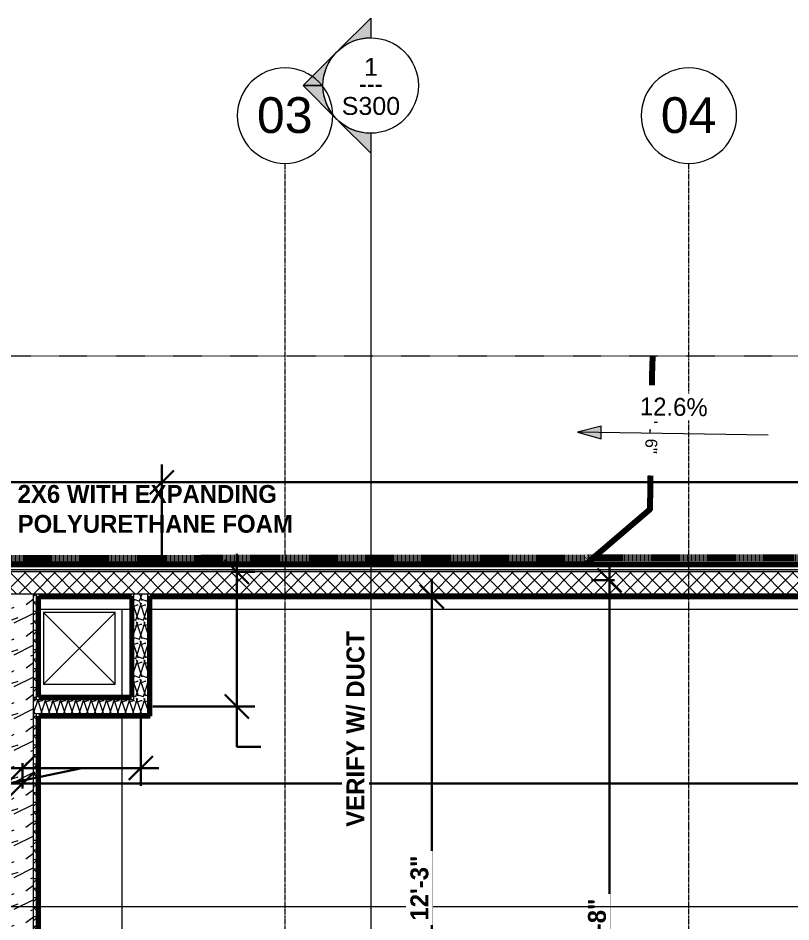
# Model space of a CAD drawing. Header units: inches. Extents: x -3276 to -1807, y 8217 to 9015.
# Drawn here: x -2500.5 to -2306.1, y 8788.1 to 9015.2 of the extents above; entities that cross this region are included whole.
import ezdxf

# ---------------------------------------------------------------- set-up
doc = ezdxf.new("R2010")
doc.units = ezdxf.units.IN
doc.header["$MEASUREMENT"] = 0
for name, pattern in [('Aligning Line 1_8_', [0.25, 0.125, -0.125]), ('Double Dash 3_8_', [1, 0.375, -0.125, 0.125, -0.125, 0.125, -0.125]), ('Grid Line 1_2_', [0.875, 0.5, -0.125, 0.125, -0.125])]:
    doc.linetypes.add(name, pattern=pattern)
for name, color, linetype, lineweight in [('A-ANNO-DIMS-1', 211, 'Continuous', 30), ('A-FLOR', 192, 'Continuous', 18), ('A-WALL', 113, 'Continuous', 18), ('A-WALL-PATT-1', 111, 'Continuous', 9), ('C-PROP-LINE', 91, 'Double Dash 3_8_', 158), ('C-TOPO-LABL', 7, 'Continuous', 9), ('C-TOPO-MAJR', 7, 'Continuous', 80), ('G-ANNO-DIMS', 111, 'Continuous', 9), ('G-ANNO-SYMB', 111, 'Aligning Line 1_8_', 9), ('G-ANNO-SYMB-1', 111, 'Continuous', 9), ('G-ANNO-TEXT', 231, 'Continuous', 9), ('I-WALL-1', 2, 'Continuous', 60), ('M-HVAC-DUCT-ANNO', 70, 'Continuous', 9), ('S-FNDN', 32, 'Continuous', 18), ('S-GRID-1', 1, 'Grid Line 1_2_', 9), ('S-GRID-IDEN', 1, 'Continuous', 9)]:
    doc.layers.add(name, color=color, linetype=linetype, lineweight=lineweight)
doc.styles.add('Arial', font='arial.ttf', dxfattribs={"height": 3})
doc.styles.add('Arial_1', font='arial.ttf', dxfattribs={"height": 9})
doc.styles.add('Arial_2', font='arial.ttf', dxfattribs={"height": 4.5})
doc.styles.add('Century Gothic_1', font='ufonts.com_century-gothic.ttf', dxfattribs={"height": 4.5})
doc.styles.add('Century Gothic_B', font='GOTHICB.TTF', dxfattribs={"height": 4.5})
doc.dimstyles.new('OD__1_16__Tol___1', dxfattribs={"dimscale": 12, "dimtxt": 4.698757, "dimasz": 0.5, "dimexe": 0.375, "dimexo": 0.25, "dimgap": 0.0625, "dimtad": 1, "dimdec": 4, "dimrnd": 0.0625, "dimzin": 3, "dimdsep": 46, "dimlunit": 4, "dimtxsty": 'Century Gothic_B', "dimblk1": 'OBLIQUE', "dimblk2": 'OBLIQUE', "dimsah": 1, "dimcen": 0.09, "dimdle": 0.375, "dimazin": 0, "dimtfac": 1, "dimtdec": 4, "dimtix": 1, "dimtmove": 1, "dimatfit": 3, "dimfxl": 1, "dimtvp": 1, "dimtfill": 1, "dimfrac": 2, "dimtolj": 1, "dimtzin": 0, "dimlwd": 30, "dimlwe": 30, "dimarcsym": 2})
doc.dimstyles.new('OD__1__Tol__', dxfattribs={"dimscale": 12, "dimtxt": 4.698757, "dimasz": 0.5, "dimexe": 0.375, "dimexo": 0.25, "dimgap": 0.0625, "dimtad": 1, "dimdec": 0, "dimzin": 3, "dimdsep": 46, "dimlunit": 4, "dimtxsty": 'Century Gothic_B', "dimblk1": 'OBLIQUE', "dimblk2": 'OBLIQUE', "dimsah": 1, "dimcen": 0.09, "dimdle": 0.375, "dimazin": 0, "dimtfac": 1, "dimtdec": 4, "dimtix": 1, "dimtmove": 0, "dimatfit": 3, "dimfxl": 1, "dimtvp": 1, "dimtfill": 1, "dimfrac": 2, "dimtolj": 1, "dimtzin": 0, "dimlwd": 30, "dimlwe": 30, "dimarcsym": 2})
pattern_1 = [(216.87, (6098.515, 6103.313), (23.98977143, 15.99364286), [3.998, -35.986]), (206.565, (6103.313, 6100.914), (-7.9970807, -7.9966192), [8.941, -8.941]), (198.435, (6103.313, 6096.915), (-15.9938446, -7.99709826), [5.058, -20.23])]
pattern_2 = [(0, (6095.316, 6095.316), (0, 2.399), []), (315, (6095.316, 6095.316), (2.3985062, 0), [3.393, -3.393]), (45, (6095.316, 6095.316), (2.3985062, 0), [3.393, -3.393])]
pattern_3 = [(0, (6095.316, 6095.316), (15.36, 3.84), [0.634, -10.886, 0.634, -10.886, -61.44]), (0, (6095.316, 6095.316), (15.36, 3.84), [-23.04, 0.634, -22.406, 0.634, -10.886, -26.88]), (0, (6095.316, 6095.316), (15.36, 3.84), [-57.6, 0.634, -7.046, 0.634, -18.566]), (120, (6101.076, 6097.236), (-11.0055376, 11.3821502), [0.634, -10.886, 0.634, -10.886, -61.44]), (120, (6101.076, 6097.236), (-11.0055376, 11.3821502), [-23.04, 0.634, -22.406, 0.634, -10.886, -26.88]), (120, (6101.076, 6097.236), (-11.0055376, 11.3821502), [-57.6, 0.634, -7.046, 0.634, -18.566]), (240, (6102.996, 6104.916), (-4.3544624, -15.2221502), [0.634, -10.886, 0.634, -10.886, -61.44]), (240, (6102.996, 6104.916), (-4.3544624, -15.2221502), [-23.04, 0.634, -22.406, 0.634, -10.886, -26.88]), (240, (6102.996, 6104.916), (-4.3544624, -15.2221502), [-57.6, 0.634, -7.046, 0.634, -18.566])]
pattern_4 = [(161.57, (6095.556, 6095.556), (-1.920451243, 0.000150352), [0, -13.661, 1.517, 0]), (18.43, (6095.076, 6095.556), (-1.920451243, -0.000150352), [0, -13.661, 1.517, 0]), (108.43, (6095.556, 6095.556), (0.959969074, -4.80073665), [4.553, -10.625]), (71.57, (6095.076, 6095.556), (0.959969074, 4.80073665), [4.553, -10.625])]

# ---------------------------------------------------------------- blocks, each defined once
blk = doc.blocks.new('Family - ___-1399760-FLOOR PLAN - 1ST FLOOR')
at = {"layer": 'C-PROP-LINE'}
blk.add_line((8878.94, 3146.23), (8879.93, 2001.26), dxfattribs=at)
blk = doc.blocks.new('_Oblique')
at = {"color": 0, "linetype": 'ByBlock', "lineweight": -2}
blk.add_line((-0.5, -0.5), (0.5, 0.5), dxfattribs=at)
blk = doc.blocks.new('DIMBLOCK2-FLOOR PLAN - 1ST FLOOR')
at = {"layer": 'A-ANNO-DIMS-1', "color": 0, "lineweight": 30, "transparency": 16777216}
for p, q in [((-2717.34, 8881.07), (-2717.34, 8903.06)), ((-2464.34, 8879.57), (-2464.34, 8903.06)), ((-2721.84, 8898.56), (-2459.84, 8898.56))]:
    blk.add_line(p, q, dxfattribs=at)
at = {"layer": 'Defpoints', "color": 0, "transparency": 16777216}
for p in [(-2464.34, 8898.56), (-2717.34, 8878.07), (-2464.34, 8876.57)]:
    blk.add_point(p, dxfattribs=at)
at = {"layer": 'A-ANNO-DIMS-1', "color": 0, "lineweight": 30, "transparency": 16777216, "xscale": 5.999999999999999, "yscale": 5.999999999999999, "zscale": 5.999999999999999, "rotation": 180}
blk.add_blockref('_Oblique', (-2717.34, 8898.56), dxfattribs=at)
at = {"layer": 'A-ANNO-DIMS-1', "color": 0, "lineweight": 30, "transparency": 16777216, "xscale": 5.999999999999999, "yscale": 5.999999999999999, "zscale": 5.999999999999999}
blk.add_blockref('_Oblique', (-2464.34, 8898.56), dxfattribs=at)
at = {"layer": 'A-ANNO-DIMS-1', "color": 0, "transparency": 16777216, "insert": (-2590.84, 8901.62), "char_height": 4.5, "attachment_point": 5, "style": 'Century Gothic_B', "bg_fill": 3, "box_fill_scale": 1.25, "bg_fill_color": 256, "bg_fill_true_color": 13158600, "bg_fill_transparency": 0}
blk.add_mtext('\\A1;21\'-1"', dxfattribs=at)
blk = doc.blocks.new('DIMBLOCK3-FLOOR PLAN - 1ST FLOOR')
at = {"layer": 'A-ANNO-DIMS-1', "color": 0, "lineweight": 30, "transparency": 16777216}
for p, q in [((-2464.34, 8879.57), (-2464.34, 8903.06)), ((-2042.34, 8879.57), (-2042.34, 8903.06)), ((-2468.84, 8898.56), (-2037.84, 8898.56))]:
    blk.add_line(p, q, dxfattribs=at)
at = {"layer": 'Defpoints', "color": 0, "transparency": 16777216}
for p in [(-2042.34, 8898.56), (-2464.34, 8876.57), (-2042.34, 8876.57)]:
    blk.add_point(p, dxfattribs=at)
at = {"layer": 'A-ANNO-DIMS-1', "color": 0, "lineweight": 30, "transparency": 16777216, "xscale": 5.999999999999999, "yscale": 5.999999999999999, "zscale": 5.999999999999999, "rotation": 180}
blk.add_blockref('_Oblique', (-2464.34, 8898.56), dxfattribs=at)
at = {"layer": 'A-ANNO-DIMS-1', "color": 0, "lineweight": 30, "transparency": 16777216, "xscale": 5.999999999999999, "yscale": 5.999999999999999, "zscale": 5.999999999999999}
blk.add_blockref('_Oblique', (-2042.34, 8898.56), dxfattribs=at)
at = {"layer": 'A-ANNO-DIMS-1', "color": 0, "transparency": 16777216, "insert": (-2253.34, 8901.67), "char_height": 4.5, "attachment_point": 5, "style": 'Century Gothic_B', "bg_fill": 3, "box_fill_scale": 1.25, "bg_fill_color": 256, "bg_fill_true_color": 13158600, "bg_fill_transparency": 0}
blk.add_mtext('\\A1;35\'-2"', dxfattribs=at)
blk = doc.blocks.new('Grid - Grid Head - Circle-50561-FLOOR PLAN - 1ST FLOOR')
at = {"layer": 'S-GRID-IDEN'}
for start, end in [(360, 180), (180, 360)]:
    blk.add_arc((0, 0), 0.25, start, end, dxfattribs=at)
blk = doc.blocks.new('DIMBLOCK13-FLOOR PLAN - 1ST FLOOR')
at = {"layer": 'A-ANNO-DIMS-1', "color": 0, "lineweight": 30, "transparency": 16777216}
for p, q in [((-2351.76, 8878.44), (-2351.76, 8693.07)), ((-2350.52, 8873.94), (-2356.26, 8873.94)), ((-2213.34, 8697.57), (-2356.26, 8697.57))]:
    blk.add_line(p, q, dxfattribs=at)
at = {"layer": 'Defpoints', "color": 0, "transparency": 16777216}
for p in [(-2347.52, 8873.94), (-2351.76, 8697.57), (-2210.34, 8697.57)]:
    blk.add_point(p, dxfattribs=at)
at = {"layer": 'A-ANNO-DIMS-1', "color": 0, "lineweight": 30, "transparency": 16777216, "xscale": 5.999999999999999, "yscale": 5.999999999999999, "zscale": 5.999999999999999}
for p, rotation in [((-2351.76, 8873.94), 90), ((-2351.76, 8697.57), 270)]:
    blk.add_blockref('_Oblique', p, dxfattribs=dict(at, rotation=rotation))
at = {"layer": 'A-ANNO-DIMS-1', "color": 0, "transparency": 16777216, "insert": (-2354.87, 8785.76), "char_height": 4.5, "attachment_point": 5, "rotation": 90, "style": 'Century Gothic_B', "bg_fill": 3, "box_fill_scale": 1.25, "bg_fill_color": 256, "bg_fill_true_color": 13158600, "bg_fill_transparency": 0}
blk.add_mtext('\\A1;14\'-8"', dxfattribs=at)
blk = doc.blocks.new('Section - Section Head - Filled-22785-FLOOR PLAN - 1ST FLOOR')
at = {"layer": 'G-ANNO-SYMB-1'}
h = blk.add_hatch(color=256, dxfattribs=at)
edge = h.paths.add_edge_path(flags=0)
edge.add_line((-0.4268, 0.1768), (-0.25, 0.3536))
edge.add_line((-0.25, 0.3536), (-0.25, 0.25))
edge.add_arc((-0.25, 0), 0.25, 90, 135)
h = blk.add_hatch(color=256, dxfattribs=at)
edge = h.paths.add_edge_path(flags=0)
edge.add_arc((-0.25, 0), 0.25, 45, 90)
edge.add_line((-0.25, 0.25), (-0.25, 0.3536))
edge.add_line((-0.25, 0.3536), (-0.0732, 0.1768))
h = blk.add_hatch(color=256, dxfattribs=at)
edge = h.paths.add_edge_path(flags=0)
edge.add_arc((-0.25, 0), 0.2503, 137.9216, 180)
edge.add_line((-0.5003, 0), (-0.6036, 0))
edge.add_line((-0.6036, 0), (-0.4358, 0.1678))
h = blk.add_hatch(color=256, dxfattribs=at)
edge = h.paths.add_edge_path(flags=0)
edge.add_line((-0.0642, 0.1678), (0.1036, 0))
edge.add_line((0.1036, 0), (0.0003, 0))
edge.add_arc((-0.25, 0), 0.2503, 0, 42.0784)
for p, q in [((-0.25, 0.3536), (-0.4268, 0.1768)), ((-0.25, 0.25), (-0.25, 0.3536)), ((-0.0732, 0.1768), (-0.25, 0.3536)), ((-0.25, 0.3536), (-0.25, 0.25)), ((-0.4358, 0.1678), (-0.6036, 0)), ((0.1036, 0), (-0.0642, 0.1678)), ((-0.6036, 0), (-0.5003, 0)), ((0.0003, 0), (0.1036, 0))]:
    blk.add_line(p, q, dxfattribs=at)
for centre, radius, start, end in [((-0.2503, 0), 0.25, 360, 180), ((-0.25, 0), 0.25, 90, 135), ((-0.25, 0), 0.25, 45, 90), ((-0.25, 0), 0.2503, 137.9216, 180), ((-0.25, 0), 0.2503, 0, 42.0784), ((-0.2503, 0), 0.25, 180, 360)]:
    blk.add_arc(centre, radius, start, end, dxfattribs=at)
blk = doc.blocks.new('DIMBLOCK17-FLOOR PLAN - 1ST FLOOR')
at = {"layer": 'A-ANNO-DIMS-1', "color": 0, "lineweight": 30, "transparency": 16777216}
for p, q in [((-2499.34, 8821.58), (-2499.34, 8827.32)), ((-2047.34, 8821.58), (-2047.34, 8827.32)), ((-2042.84, 8822.82), (-2503.84, 8822.82))]:
    blk.add_line(p, q, dxfattribs=at)
at = {"layer": 'Defpoints', "color": 0, "transparency": 16777216}
for p in [(-2499.34, 8822.82), (-2499.34, 8818.58), (-2047.34, 8818.58)]:
    blk.add_point(p, dxfattribs=at)
at = {"layer": 'A-ANNO-DIMS-1', "color": 0, "lineweight": 30, "transparency": 16777216, "xscale": 5.999999999999999, "yscale": 5.999999999999999, "zscale": 5.999999999999999, "rotation": 180}
blk.add_blockref('_Oblique', (-2499.34, 8822.82), dxfattribs=at)
at = {"layer": 'A-ANNO-DIMS-1', "color": 0, "lineweight": 30, "transparency": 16777216, "xscale": 5.999999999999999, "yscale": 5.999999999999999, "zscale": 5.999999999999999}
blk.add_blockref('_Oblique', (-2047.34, 8822.82), dxfattribs=at)
at = {"layer": 'A-ANNO-DIMS-1', "color": 0, "transparency": 16777216, "insert": (-2273.34, 8825.94), "char_height": 4.5, "attachment_point": 5, "style": 'Century Gothic_B', "bg_fill": 3, "box_fill_scale": 1.25, "bg_fill_color": 256, "bg_fill_true_color": 13158600, "bg_fill_transparency": 0}
blk.add_mtext('\\A1;37\'-8"', dxfattribs=at)
blk = doc.blocks.new('DIMBLOCK27-FLOOR PLAN - 1ST FLOOR')
at = {"layer": 'A-ANNO-DIMS-1', "color": 0, "lineweight": 30, "transparency": 16777216}
for p, q in [((-2396.42, 8718.82), (-2396.42, 8874.32)), ((-2397.66, 8869.82), (-2391.92, 8869.82)), ((-2466.59, 8723.32), (-2391.92, 8723.32))]:
    blk.add_line(p, q, dxfattribs=at)
at = {"layer": 'Defpoints', "color": 0, "transparency": 16777216}
for p in [(-2400.66, 8869.82), (-2396.42, 8869.82), (-2469.59, 8723.32)]:
    blk.add_point(p, dxfattribs=at)
at = {"layer": 'A-ANNO-DIMS-1', "color": 0, "lineweight": 30, "transparency": 16777216, "xscale": 5.999999999999999, "yscale": 5.999999999999999, "zscale": 5.999999999999999}
for p, rotation in [((-2396.42, 8869.82), 90), ((-2396.42, 8723.32), 270)]:
    blk.add_blockref('_Oblique', p, dxfattribs=dict(at, rotation=rotation))
at = {"layer": 'A-ANNO-DIMS-1', "color": 0, "transparency": 16777216, "insert": (-2399.53, 8796.57), "char_height": 4.5, "attachment_point": 5, "rotation": 90, "style": 'Century Gothic_B', "bg_fill": 3, "box_fill_scale": 1.25, "bg_fill_color": 256, "bg_fill_true_color": 13158600, "bg_fill_transparency": 0}
blk.add_mtext('\\A1;12\'-3"', dxfattribs=at)
blk = doc.blocks.new('DIMBLOCK33-FLOOR PLAN - 1ST FLOOR')
at = {"layer": 'A-ANNO-DIMS-1', "color": 0, "lineweight": 30, "transparency": 16777216}
for p, q in [((-2445.45, 8837.69), (-2445.45, 8880.57)), ((-2446.69, 8876.07), (-2440.95, 8876.07)), ((-2466.59, 8842.19), (-2440.95, 8842.19)), ((-2445.45, 8832.05), (-2445.45, 8842.19)), ((-2439.45, 8832.05), (-2445.45, 8832.05))]:
    blk.add_line(p, q, dxfattribs=at)
at = {"layer": 'Defpoints', "color": 0, "transparency": 16777216}
for p in [(-2449.69, 8876.07), (-2445.45, 8876.07), (-2469.59, 8842.19)]:
    blk.add_point(p, dxfattribs=at)
at = {"layer": 'A-ANNO-DIMS-1', "color": 0, "lineweight": 30, "transparency": 16777216, "xscale": 5.999999999999999, "yscale": 5.999999999999999, "zscale": 5.999999999999999}
for p, rotation in [((-2445.45, 8876.07), 90), ((-2445.45, 8842.19), 270)]:
    blk.add_blockref('_Oblique', p, dxfattribs=dict(at, rotation=rotation))
at = {"layer": 'A-ANNO-DIMS-1', "color": 0, "transparency": 16777216, "insert": (-2417.89, 8811.99), "char_height": 4.5, "attachment_point": 1, "rotation": 90, "line_spacing_factor": 0.984502, "style": 'Century Gothic_B', "bg_fill": 3, "box_fill_scale": 1.25, "bg_fill_color": 256, "bg_fill_true_color": 13158600, "bg_fill_transparency": 0}
blk.add_mtext('\\A1;VERIFY W/ DUCT', dxfattribs=at)
blk = doc.blocks.new('DIMBLOCK34-FLOOR PLAN - 1ST FLOOR')
at = {"layer": 'A-ANNO-DIMS-1', "color": 0, "lineweight": 30, "transparency": 16777216}
for p, q in [((-2469.59, 8839.19), (-2469.59, 8822.25)), ((-2499.34, 8827.99), (-2499.34, 8822.25)), ((-2484.46, 8826.75), (-2530.99, 8816.99)), ((-2503.84, 8826.75), (-2465.09, 8826.75)), ((-2530.99, 8816.99), (-2580.11, 8816.99))]:
    blk.add_line(p, q, dxfattribs=at)
at = {"layer": 'Defpoints', "color": 0, "transparency": 16777216}
for p in [(-2469.59, 8842.19), (-2499.34, 8830.99), (-2469.59, 8826.75)]:
    blk.add_point(p, dxfattribs=at)
at = {"layer": 'A-ANNO-DIMS-1', "color": 0, "lineweight": 30, "transparency": 16777216, "xscale": 5.999999999999999, "yscale": 5.999999999999999, "zscale": 5.999999999999999, "rotation": 180}
blk.add_blockref('_Oblique', (-2499.34, 8826.75), dxfattribs=at)
at = {"layer": 'A-ANNO-DIMS-1', "color": 0, "lineweight": 30, "transparency": 16777216, "xscale": 5.999999999999999, "yscale": 5.999999999999999, "zscale": 5.999999999999999}
blk.add_blockref('_Oblique', (-2469.59, 8826.75), dxfattribs=at)
at = {"layer": 'A-ANNO-DIMS-1', "color": 0, "transparency": 16777216, "insert": (-2579.36, 8823.74), "char_height": 4.5, "attachment_point": 1, "line_spacing_factor": 0.984502, "style": 'Century Gothic_B', "bg_fill": 3, "box_fill_scale": 1.25, "bg_fill_color": 256, "bg_fill_true_color": 13158600, "bg_fill_transparency": 0}
blk.add_mtext('\\A1;VERIFY W/ DUCT', dxfattribs=at)

msp = doc.modelspace()

# ---------------------------------------------------------------- hatches: boundary and pattern name
at = {"layer": 'A-WALL-PATT-1'}
h = msp.add_hatch(dxfattribs=at)
h.set_pattern_fill('FP_11', color=256, style=0, pattern_type=2)
h.set_pattern_definition(pattern_1)
h.paths.add_polyline_path([(-2210.33668, 8877.31938), (-2210.33668, 8878.06938), (-2567.96168, 8878.06938), (-2567.96168, 8877.31938), (-2274.42812, 8877.31938)], flags=0)
h.paths.add_polyline_path([(-2666.33668, 8877.31938), (-2611.71168, 8877.31938), (-2611.71168, 8878.06938), (-2666.33668, 8878.06938)], flags=0)
h = msp.add_hatch(dxfattribs=at)
h.set_pattern_fill('FP_13', color=256, style=0, pattern_type=2)
h.set_pattern_definition(pattern_2)
h.paths.add_polyline_path([(-2210.33668, 8876.06938), (-2210.33668, 8876.56938), (-2572.21168, 8876.56938), (-2572.21168, 8876.06938), (-2274.42812, 8876.06938)], flags=0)
h.paths.add_polyline_path([(-2637.67856, 8876.06938), (-2607.46168, 8876.06938), (-2607.46168, 8876.56938), (-2666.33668, 8876.56938), (-2666.33668, 8876.06938), (-2661.83668, 8876.06938)], flags=0)
h = msp.add_hatch(dxfattribs=at)
h.set_pattern_fill('FP_12', color=256, style=0, pattern_type=2)
h.set_pattern_definition([(45, (6095.316, 6095.316), (-1.8561553, 1.8561553), []), (135, (6095.316, 6095.316), (-1.8561553, -1.8561553), [])])
h.paths.add_polyline_path([(-2210.33668, 8870.56938), (-2210.33668, 8876.06938), (-2572.21168, 8876.06938), (-2572.21168, 8873.94438), (-2571.46168, 8873.94438), (-2571.46168, 8870.56938), (-2274.42812, 8870.56938)], flags=0)
h.paths.add_polyline_path([(-2608.21168, 8870.56938), (-2608.21168, 8873.94438), (-2607.46168, 8873.94438), (-2607.46168, 8876.06938), (-2661.83668, 8876.06938), (-2661.83668, 8870.56938), (-2619.51604, 8870.56938)], flags=0)
h = msp.add_hatch(dxfattribs=at)
h.set_pattern_fill('FP_3', color=256, style=0, pattern_type=2)
h.set_pattern_definition(pattern_3)
h.paths.add_polyline_path([(-2467.21168, 8869.81938), (-2210.33668, 8869.81938), (-2210.33668, 8870.56938), (-2467.83668, 8870.56938), (-2467.83668, 8869.81938)], flags=0)
h.paths.add_polyline_path([(-2492.37839, 8869.81938), (-2471.33668, 8869.81938), (-2471.33668, 8870.56938), (-2495.83668, 8870.56938), (-2495.83668, 8869.81938), (-2495.21168, 8869.81938)], flags=0)
h.paths.add_polyline_path([(-2502.83668, 8869.81938), (-2502.83668, 8870.56938), (-2571.46168, 8870.56938), (-2571.46168, 8873.94438), (-2572.21168, 8873.94438), (-2572.21168, 8869.81938), (-2503.46168, 8869.81938)], flags=0)
h.paths.add_polyline_path([(-2608.99293, 8869.81938), (-2607.46168, 8869.81938), (-2607.46168, 8873.94438), (-2608.21168, 8873.94438), (-2608.21168, 8870.56938), (-2666.33668, 8870.56938), (-2666.33668, 8869.81938), (-2619.51604, 8869.81938)], flags=0)
h = msp.add_hatch(dxfattribs=at)
h.set_pattern_fill('FP_11', color=256, style=0, pattern_type=2)
h.set_pattern_definition(pattern_1)
h.paths.add_polyline_path([(-2496.58668, 8696.06938), (-2496.58668, 8870.56938), (-2502.08668, 8870.56938), (-2502.08668, 8696.06938)], flags=0)
h = msp.add_hatch(dxfattribs=at)
h.set_pattern_fill('FP_13', color=256, style=0, pattern_type=2)
h.set_pattern_definition(pattern_2)
h.paths.add_polyline_path([(-2495.83668, 8696.06938), (-2495.83668, 8721.56938), (-2496.58668, 8721.56938), (-2496.58668, 8696.06938)], flags=0)
h.paths.add_polyline_path([(-2495.83668, 8725.06938), (-2495.83668, 8840.44438), (-2496.58668, 8840.44438), (-2496.58668, 8725.06938)], flags=0)
h.paths.add_polyline_path([(-2495.83668, 8843.94438), (-2495.83668, 8870.56938), (-2496.58668, 8870.56938), (-2496.58668, 8843.94438)], flags=0)
h = msp.add_hatch(dxfattribs=at)
h.set_pattern_fill('FP_3', color=256, style=0, pattern_type=2)
h.set_pattern_definition(pattern_3)
h.paths.add_polyline_path([(-2495.21168, 8696.69438), (-2495.21168, 8721.56938), (-2495.83668, 8721.56938), (-2495.83668, 8696.69438)], flags=0)
h.paths.add_polyline_path([(-2495.83668, 8725.06938), (-2495.21168, 8725.06938), (-2495.21168, 8840.44438), (-2495.83668, 8840.44438), (-2495.83668, 8745.21863)], flags=0)
h.paths.add_polyline_path([(-2495.83668, 8843.94438), (-2495.21168, 8843.94438), (-2495.21168, 8869.81938), (-2495.83668, 8869.81938), (-2495.83668, 8856.29769)], flags=0)
h = msp.add_hatch(dxfattribs=at)
h.set_pattern_fill('FP_3', color=256, style=0, pattern_type=2)
h.set_pattern_definition(pattern_3)
h.paths.add_polyline_path([(-2471.33668, 8844.56938), (-2471.33668, 8869.81938), (-2471.96168, 8869.81938), (-2471.96168, 8844.56938)], flags=0)
h = msp.add_hatch(dxfattribs=at)
h.set_pattern_fill('FP_4', color=256, style=0, pattern_type=2)
h.set_pattern_definition(pattern_4)
h.paths.add_polyline_path([(-2467.83668, 8843.94438), (-2467.83668, 8870.56938), (-2471.33668, 8870.56938), (-2471.33668, 8843.94438)], flags=0)
h = msp.add_hatch(dxfattribs=at)
h.set_pattern_fill('FP_3', color=256, style=0, pattern_type=2)
h.set_pattern_definition(pattern_3)
h.paths.add_polyline_path([(-2467.21168, 8840.44438), (-2467.21168, 8869.81938), (-2467.83668, 8869.81938), (-2467.83668, 8840.44438)], flags=0)
h = msp.add_hatch(dxfattribs=at)
h.set_pattern_fill('FP_4', color=256, style=0, pattern_type=2)
h.set_pattern_definition(pattern_4)
h.paths.add_polyline_path([(-2467.83668, 8840.44438), (-2467.83668, 8843.94438), (-2496.58668, 8843.94438), (-2496.58668, 8840.44438), (-2492.37839, 8840.44438)], flags=0)
h = msp.add_hatch(dxfattribs=at)
h.set_pattern_fill('FP_3', color=256, style=0, pattern_type=2)
h.set_pattern_definition(pattern_3)
h.paths.add_polyline_path([(-2495.21168, 8839.81938), (-2467.21168, 8839.81938), (-2467.21168, 8840.44438), (-2495.21168, 8840.44438)], flags=0)
at = {"layer": 'G-ANNO-DIMS'}
msp.add_hatch(color=256, dxfattribs=at).paths.add_polyline_path([(-2359.82783, 8911.15416), (-2353.85249, 8909.45711), (-2353.8045, 8912.67214)], flags=0)
msp.add_hatch(color=256, dxfattribs=at).paths.add_polyline_path([(-2359.82783, 8911.15416), (-2353.85249, 8909.45711), (-2353.8045, 8912.67214)], flags=0)

# ---------------------------------------------------------------- linework, layer by layer
at = {"layer": 'A-FLOR'}
msp.add_line((-2474.33668, 8866.56938), (-2495.21168, 8866.56938), dxfattribs=at)
at = {"layer": 'A-WALL'}
for p, q in [((-2210.33668, 8876.06938), (-2572.21168, 8876.06938)), ((-2210.33668, 8877.31938), (-2567.96168, 8877.31938)), ((-2210.33668, 8876.56938), (-2567.96168, 8876.56938)), ((-2571.46168, 8870.56938), (-2210.33668, 8870.56938)), ((-2496.58668, 8696.06938), (-2496.58668, 8870.56938)), ((-2495.83668, 8843.94438), (-2495.83668, 8870.56938)), ((-2495.21168, 8869.81938), (-2495.83668, 8869.81938)), ((-2471.33668, 8869.81938), (-2471.96168, 8869.81938)), ((-2471.33668, 8843.94438), (-2471.33668, 8870.56938)), ((-2467.83668, 8840.44438), (-2467.83668, 8870.56938)), ((-2467.21168, 8869.81938), (-2467.83668, 8869.81938)), ((-2496.58668, 8843.94438), (-2471.33668, 8843.94438)), ((-2496.58668, 8840.44438), (-2467.83668, 8840.44438)), ((-2495.83668, 8725.06938), (-2495.83668, 8840.44438))]:
    msp.add_line(p, q, dxfattribs=at)
at = {"layer": 'C-TOPO-MAJR'}
msp.add_line((-2341.01877, 8925.27667), (-2340.87171, 8930.3504), dxfattribs=at)
at = {"layer": 'C-TOPO-MAJR', "flags": 128}
msp.add_lwpolyline([(-2357.62912, 8878.06938), (-2341.51877, 8891.77667), (-2341.01877, 8925.2765)], dxfattribs=at)
at = {"layer": 'G-ANNO-DIMS'}
for p, q in [((-2353.8045, 8912.67214), (-2359.82783, 8911.15416)), ((-2353.8045, 8912.67214), (-2359.82783, 8911.15416)), ((-2353.85249, 8909.45711), (-2353.8045, 8912.67214)), ((-2353.85249, 8909.45711), (-2353.8045, 8912.67214)), ((-2359.82783, 8911.15416), (-2353.85249, 8909.45711)), ((-2359.82783, 8911.15416), (-2353.85249, 8909.45711))]:
    msp.add_line(p, q, dxfattribs=at)
at = {"layer": 'G-ANNO-SYMB'}
msp.add_line((-2876.84459, 8930.34297), (-1983.82776, 8930.34297), dxfattribs=at)
at = {"layer": 'I-WALL-1'}
for p, q in [((-2210.33668, 8878.06938), (-2567.96168, 8878.06938)), ((-2495.21168, 8869.81938), (-2471.96168, 8869.81938)), ((-2495.21168, 8844.56938), (-2495.21168, 8869.81938)), ((-2471.96168, 8869.81938), (-2471.96168, 8844.56938)), ((-2467.21168, 8869.81938), (-2210.33668, 8869.81938)), ((-2467.21168, 8839.81938), (-2467.21168, 8869.81938)), ((-2471.96168, 8844.56938), (-2495.21168, 8844.56938)), ((-2495.21168, 8725.69438), (-2495.21168, 8839.81938)), ((-2495.21168, 8839.81938), (-2467.21168, 8839.81938))]:
    msp.add_line(p, q, dxfattribs=at)
at = {"layer": 'M-HVAC-DUCT-ANNO'}
for p, q in [((-2476.08786, 8865.84834), (-2494.08786, 8847.84834)), ((-2476.08786, 8847.84834), (-2494.08786, 8865.84834)), ((-2476.08786, 8865.84834), (-2494.08786, 8865.84834)), ((-2494.08786, 8865.84834), (-2494.08786, 8847.84834)), ((-2476.08786, 8847.84834), (-2476.08786, 8865.84834)), ((-2494.08786, 8847.84834), (-2476.08786, 8847.84834))]:
    msp.add_line(p, q, dxfattribs=at)
at = {"layer": 'S-FNDN'}
for p, q in [((-2471.96168, 8866.56938), (-2474.33668, 8866.56938)), ((-2474.33668, 8866.56938), (-2474.33668, 8844.56938)), ((-2466.33668, 8866.56938), (-2467.21168, 8866.56938)), ((-2214.71168, 8866.56938), (-2466.33668, 8866.56938)), ((-2474.33668, 8839.81938), (-2474.33668, 8725.69438))]:
    msp.add_line(p, q, dxfattribs=at)

# ---------------------------------------------------------------- block references
at = {"layer": 'C-PROP-LINE', "rotation": 89.9999999999999}
msp.add_blockref('Family - ___-1399760-FLOOR PLAN - 1ST FLOOR', (0, 0), dxfattribs=at)
at = {"layer": 'G-ANNO-SYMB-1', "extrusion": (0, 0, -1), "xscale": 47.99999999999997, "yscale": 47.99999999999997, "zscale": 47.99999999999997, "rotation": 270.0000000000005}
msp.add_blockref('Section - Section Head - Filled-22785-FLOOR PLAN - 1ST FLOOR', (2411.79874, 8986.27216), dxfattribs=at)
at = {"layer": 'S-GRID-IDEN', "xscale": 47.99999999999997, "yscale": 47.99999999999997, "zscale": 47.99999999999997}
for p in [(-2433.33668, 8990.71797), (-2331.77418, 8990.71797)]:
    msp.add_blockref('Grid - Grid Head - Circle-50561-FLOOR PLAN - 1ST FLOOR', p, dxfattribs=at)

# ---------------------------------------------------------------- texts
at = {"layer": 'G-ANNO-SYMB-1', "char_height": 4.5, "attachment_point": 1}
for s, insert, width, style in [('1', (-2413.45923, 9005.22648), 4.242, 'Arial_2'), ('---', (-2414.78488, 9000.97314), 7.7265, 'Century Gothic_1'), ('S300', (-2419.08127, 8995.40836), 17.877, 'Arial_2')]:
    msp.add_mtext(s, dxfattribs=dict(at, insert=insert, width=width, style=style))
at = {"layer": 'S-GRID-IDEN', "char_height": 9, "width": 16.968, "attachment_point": 1, "style": 'Arial_1'}
for s, insert in [('03', (-2440.40671, 8995.36194)), ('04', (-2338.84421, 8995.36194))]:
    msp.add_mtext(s, dxfattribs=dict(at, insert=insert))

# ---------------------------------------------------------------- next in the draw order: texts
at = {"layer": 'C-TOPO-LABL', "insert": (-2339.52447, 8922.187), "char_height": 3, "width": 21.1900029, "attachment_point": 1, "rotation": 269.1449026, "line_spacing_factor": 0.941778, "style": 'Arial', "bg_fill": 3, "box_fill_scale": 1.25, "bg_fill_color": 256, "bg_fill_true_color": 13158600, "bg_fill_transparency": 0}
msp.add_mtext(' 854\' - 6" ', dxfattribs=at)

# ---------------------------------------------------------------- next in the draw order: dimensions: what is measured, and where the dimension line sits
at = {"layer": 'A-ANNO-DIMS-1'}
dim = msp.add_linear_dim(base=(-2464.33668, 8898.55968), p1=(-2717.33668, 8878.06938), p2=(-2464.33668, 8876.56938), dimstyle='OD__1__Tol__', override={"dimpost": '<>', "dimfxl": 253.004447}, dxfattribs=at)
dim.commit()
dim.dimension.update_dxf_attribs({"geometry": 'DIMBLOCK2-FLOOR PLAN - 1ST FLOOR', "text_midpoint": (-2590.83668, 8901.61628)})

# ---------------------------------------------------------------- next in the draw order: linework, layer by layer
at = {"layer": 'G-ANNO-DIMS'}
msp.add_line((-2311.83317, 8910.43783), (-2359.82783, 8911.15416), dxfattribs=at)
msp.add_line((-2311.83317, 8910.43783), (-2359.82783, 8911.15416), dxfattribs=at)

# ---------------------------------------------------------------- next in the draw order: texts
at = {"layer": 'G-ANNO-DIMS', "insert": (-2344.08236, 8919.91183), "char_height": 4.5, "width": 20.1287544, "attachment_point": 1, "rotation": 359.1449026, "line_spacing_factor": 0.984502, "style": 'Century Gothic_1', "bg_fill": 3, "box_fill_scale": 1.25, "bg_fill_color": 256, "bg_fill_true_color": 13158600, "bg_fill_transparency": 0}
msp.add_mtext('12.6%', dxfattribs=at)

# ---------------------------------------------------------------- next in the draw order: dimensions: what is measured, and where the dimension line sits
at = {"layer": 'A-ANNO-DIMS-1'}
dim = msp.add_linear_dim(base=(-2042.33668, 8898.55968), p1=(-2464.33668, 8876.56938), p2=(-2042.33668, 8876.56938), dimstyle='OD__1__Tol__', override={"dimpost": '<>', "dimfxl": 422}, dxfattribs=at)
dim.commit()
dim.dimension.update_dxf_attribs({"geometry": 'DIMBLOCK3-FLOOR PLAN - 1ST FLOOR', "text_midpoint": (-2253.33668, 8901.67287)})

# ---------------------------------------------------------------- next in the draw order: linework, layer by layer
at = {"layer": 'G-ANNO-SYMB-1'}
msp.add_line((-2411.79874, 8986.27216), (-2411.79874, 8246.43536), dxfattribs=at)
at = {"layer": 'S-GRID-1'}
msp.add_line((-2433.33668, 8289.59722), (-2433.33668, 8978.71797), dxfattribs=at)

# ---------------------------------------------------------------- next in the draw order: texts
at = {"layer": 'G-ANNO-TEXT', "char_height": 4.5, "attachment_point": 1, "style": 'Century Gothic_B'}
for s, insert, width in [('2X6 WITH EXPANDING', (-2500.57497, 8897.88231), 81.0525), ('POLYURETHANE FOAM', (-2500.57497, 8890.38231), 81.81)]:
    msp.add_mtext(s, dxfattribs=dict(at, insert=insert, width=width))

# ---------------------------------------------------------------- next in the draw order: dimensions: what is measured, and where the dimension line sits
at = {"layer": 'A-ANNO-DIMS-1'}
dim = msp.add_linear_dim(base=(-2351.75812, 8697.56938), p1=(-2347.51548, 8873.94438), p2=(-2210.33668, 8697.56938), angle=90, dimstyle='OD__1__Tol__', override={"dimpost": '<>', "dimfxl": 223.441632}, dxfattribs=at)
dim.commit()
dim.dimension.update_dxf_attribs({"geometry": 'DIMBLOCK13-FLOOR PLAN - 1ST FLOOR', "text_midpoint": (-2354.87131, 8785.75688)})

# ---------------------------------------------------------------- next in the draw order: linework, layer by layer
at = {"layer": 'G-ANNO-SYMB-1'}
msp.add_line((-1935.85417, 8791.84586), (-3146.19525, 8791.84586), dxfattribs=at)

# ---------------------------------------------------------------- next in the draw order: dimensions: what is measured, and where the dimension line sits
at = {"layer": 'A-ANNO-DIMS-1'}
dim = msp.add_linear_dim(base=(-2499.33668, 8822.82461), p1=(-2047.33668, 8818.58197), p2=(-2499.33668, 8818.58197), angle=0, dimstyle='OD__1__Tol__', override={"dimpost": '<>', "dimfxl": 452}, dxfattribs=at)
dim.commit()
dim.dimension.update_dxf_attribs({"geometry": 'DIMBLOCK17-FLOOR PLAN - 1ST FLOOR', "text_midpoint": (-2273.33668, 8825.9378)})

# ---------------------------------------------------------------- next in the draw order: linework, layer by layer
at = {"layer": 'S-GRID-1'}
msp.add_line((-2331.77418, 8289.59722), (-2331.77418, 8978.71797), dxfattribs=at)

# ---------------------------------------------------------------- next in the draw order: dimensions: what is measured, and where the dimension line sits
at = {"layer": 'A-ANNO-DIMS-1'}
dim = msp.add_linear_dim(base=(-2396.4151441903, 8869.8193815054), p1=(-2469.5866838477, 8723.3193815054), p2=(-2400.6577848774, 8869.8193815054), angle=90, dimstyle='OD__1__Tol__', override={"dimpost": '<>', "dimfxl": 161.905661}, dxfattribs=at)
dim.commit()
dim.dimension.update_dxf_attribs({"geometry": 'DIMBLOCK27-FLOOR PLAN - 1ST FLOOR', "text_midpoint": (-2399.528332515, 8796.5693815054)})

# ---------------------------------------------------------------- next in the draw order: texts
at = {"layer": 'G-ANNO-DIMS', "insert": (-2344.08236, 8919.91183), "char_height": 4.5, "width": 20.1287544, "attachment_point": 1, "rotation": 359.1449026, "line_spacing_factor": 0.984502, "style": 'Century Gothic_1', "bg_fill": 3, "box_fill_scale": 1.25, "bg_fill_color": 256, "bg_fill_true_color": 13158600, "bg_fill_transparency": 0}
msp.add_mtext('12.6%', dxfattribs=at)

# ---------------------------------------------------------------- next in the draw order: dimensions: what is measured, and where the dimension line sits
at = {"layer": 'A-ANNO-DIMS-1'}
dim = msp.add_linear_dim(base=(-2445.45151, 8876.06938), p1=(-2469.58668, 8842.19438), p2=(-2449.69415, 8876.06938), angle=90, text='VERIFY W/ DUCT', dimstyle='OD__1_16__Tol___1', override={"dimpost": '<>', "dimfxl": 39.283948}, dxfattribs=at)
dim.commit()
dim.dimension.update_dxf_attribs({"geometry": 'DIMBLOCK33-FLOOR PLAN - 1ST FLOOR', "text_midpoint": (-2429.7978, 8832.05295), "dimtype": 160, "text_rotation": 90})

# ---------------------------------------------------------------- next in the draw order: dimensions: what is measured, and where the dimension line sits
dim = msp.add_linear_dim(base=(-2469.58668, 8826.74547), p1=(-2499.33668, 8830.98811), p2=(-2469.58668, 8842.19438), text='VERIFY W/ DUCT', dimstyle='OD__1_16__Tol___1', override={"dimpost": '<>', "dimfxl": 31.790613}, dxfattribs=at)
dim.commit()
dim.dimension.update_dxf_attribs({"geometry": 'DIMBLOCK34-FLOOR PLAN - 1ST FLOOR', "text_midpoint": (-2531.73821, 8816.98548), "dimtype": 160, "text_rotation": 360})

doc.saveas('drawing.dxf')
